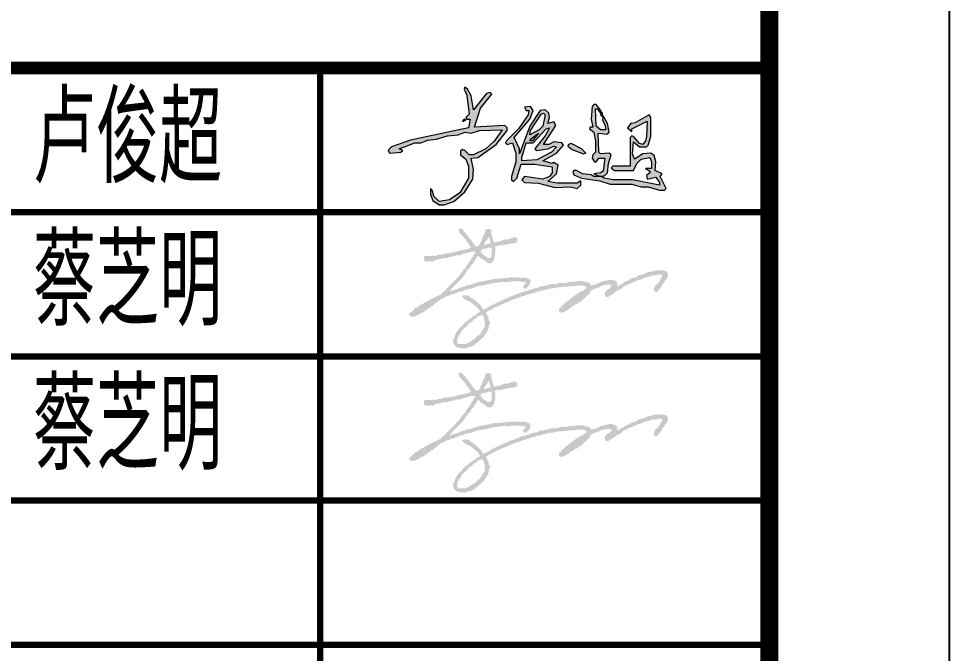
# Model space of a CAD drawing. Extents: x 1188826 to 1909461, y 608442 to 1651179.
# Drawn here: x 1318435 to 1321020, y 761453 to 763214 of the extents above; entities that cross this region are included whole.
import ezdxf

# ---------------------------------------------------------------- set-up
doc = ezdxf.new("R2010")
doc.units = 0
doc.header["$LTSCALE"] = 1000
doc.header["$MEASUREMENT"] = 0
doc.layers.add('图框', color=140, linetype='Continuous')
doc.layers.add('图签文字', color=147, linetype='Continuous')
doc.layers.add('签名', color=7, linetype='Continuous', lineweight=18)
doc.styles.add('建筑图签-2', font='TXT.shx', dxfattribs={"width": 0.5, "bigfont": 'HZTXT.shx'})

# ---------------------------------------------------------------- blocks, each defined once
blk = doc.blocks.new('ljc')
at = {"linetype": 'Continuous'}
h = blk.add_hatch(color=0, dxfattribs=at)
h.paths.add_polyline_path([(2022.8, 1567.7), (2018.8, 1563.7), (2019.8, 1561.7), (2023.8, 1561.7), (2021.8, 1551.7), (1954.8, 1537.7), (1932.8, 1529.7), (1929.8, 1526.7), (1928.8, 1524.7), (1930.8, 1522.7), (1943.8, 1523.7), (1945.8, 1525.7), (1941.8, 1527.7), (1959.8, 1534.7), (1966.8, 1534.7), (1974.8, 1537.7), (1984.8, 1538.7), (1997.8, 1542.7), (2009.8, 1543.7), (2017.8, 1546.7), (2024.8, 1545.7), (2034.8, 1548.7), (2060.8, 1549.7), (2051.8, 1536.7), (2041.8, 1527.7), (2027.8, 1520.7), (2022.8, 1520.7), (2017.8, 1525.7), (2014.8, 1526.7), (2012.8, 1524.7), (2012.8, 1520.7), (2018.8, 1515.7), (2021.8, 1507.7), (2021.8, 1493.7), (2011.8, 1476.7), (1999.8, 1468.7), (1987.8, 1466.7), (1981.8, 1472.7), (1979.8, 1479.7), (1977.8, 1481.7), (1977.8, 1474.7), (1980.8, 1467.7), (1987.8, 1462.7), (1993.8, 1462.7), (2004.8, 1466.7), (2017.8, 1477.7), (2026.8, 1492.7), (2027.8, 1503.7), (2024.8, 1516.7), (2032.8, 1517.7), (2053.8, 1532.7), (2066.8, 1548.7), (2066.8, 1551.7), (2063.8, 1554.7), (2028.8, 1552.7), (2035.8, 1574.7), (2048.8, 1590.7), (2046.8, 1592.7), (2042.8, 1591.7), (2027.8, 1572.7), (2024.8, 1588.7), (2020.8, 1596.7), (2017.8, 1598.7), (2016.8, 1596.7), (2019.8, 1589.7)])
h.paths.add_polyline_path([(2080.8, 1521.7), (2080.8, 1527.7), (2074.8, 1540.7), (2092.8, 1561.7), (2096.8, 1571.7), (2093.8, 1576.7), (2086.8, 1575.7), (2088.8, 1571.7), (2091.8, 1571.7), (2090.8, 1566.7), (2079.8, 1550.7), (2065.8, 1536.7), (2064.8, 1534.7), (2066.8, 1532.7), (2072.8, 1534.7), (2076.8, 1522.7), (2076.8, 1512.7), (2071.8, 1495.7), (2071.8, 1491.7), (2073.8, 1489.7), (2077.8, 1493.7), (2082.8, 1509.7), (2098.8, 1509.7), (2118.8, 1506.7), (2118.8, 1499.7), (2115.8, 1495.7), (2107.8, 1492.7), (2086.8, 1495.7), (2083.8, 1491.7), (2086.8, 1488.7), (2102.8, 1487.7), (2121.8, 1482.7), (2139.8, 1483.7), (2147.8, 1481.7), (2151.8, 1485.7), (2151.8, 1490.7), (2147.8, 1487.7), (2124.8, 1487.7), (2113.8, 1489.7), (2123.8, 1498.7), (2125.8, 1508.7), (2120.8, 1511.7), (2118.8, 1510.7), (2107.8, 1513.7), (2123.8, 1522.7), (2131.8, 1531.7), (2129.8, 1534.7), (2120.8, 1535.7), (2114.8, 1532.7), (2108.8, 1532.7), (2122.8, 1554.7), (2120.8, 1558.7), (2113.8, 1556.7), (2115.8, 1563.7), (2114.8, 1568.7), (2110.8, 1572.7), (2104.8, 1571.7), (2092.8, 1553.7)])
h.paths.add_polyline_path([(2088.8, 1534.7), (2096.8, 1534.7), (2111.8, 1550.7), (2115.8, 1551.7), (2110.8, 1542.7), (2098.8, 1527.7), (2100.8, 1525.7), (2113.8, 1527.7), (2120.8, 1530.7), (2123.8, 1529.7), (2117.8, 1523.7), (2100.8, 1514.7), (2083.8, 1513.7), (2083.8, 1517.7)], flags=16)
h.paths.add_polyline_path([(2092.8, 1536.7), (2094.8, 1539.7), (2102.8, 1545.7), (2095.8, 1536.7)], flags=16)
h.paths.add_polyline_path([(2092.8, 1543.7), (2093.8, 1548.7), (2105.8, 1567.7), (2108.8, 1568.7), (2110.8, 1566.7), (2107.8, 1553.7), (2103.8, 1549.7)], flags=16)
h.paths.add_polyline_path([(2140.8, 1533.7), (2137.8, 1532.7), (2136.8, 1530.7), (2141.8, 1526.7), (2154.8, 1521.7), (2157.8, 1522.7), (2152.8, 1527.7)])
h.paths.add_polyline_path([(2174.8, 1521.7), (2172.8, 1523.7), (2171.8, 1545.7), (2182.8, 1544.7), (2184.8, 1546.7), (2182.8, 1556.7), (2177.8, 1565.7), (2176.8, 1560.7), (2179.8, 1555.7), (2180.8, 1549.7), (2174.8, 1549.7), (2169.8, 1553.7), (2168.8, 1573.7), (2170.8, 1573.7), (2174.8, 1568.7), (2175.8, 1570.7), (2169.8, 1578.7), (2166.8, 1578.7), (2164.8, 1576.7), (2163.8, 1561.7), (2165.8, 1552.7), (2162.8, 1552.7), (2161.8, 1550.7), (2166.8, 1546.7), (2168.8, 1536.7), (2168.8, 1523.7), (2165.8, 1520.7), (2164.8, 1516.7), (2167.8, 1512.7), (2169.8, 1512.7), (2172.8, 1516.7), (2179.8, 1516.7), (2177.8, 1501.7), (2174.8, 1499.7), (2166.8, 1498.7), (2174.8, 1495.7), (2179.8, 1496.7), (2182.8, 1499.7), (2183.8, 1510.7), (2186.8, 1520.7), (2184.8, 1522.7)])
h.paths.add_polyline_path([(2232.8, 1541.7), (2232.8, 1563.7), (2230.8, 1566.7), (2214.8, 1557.7), (2209.8, 1556.7), (2205.8, 1551.7), (2210.8, 1547.7), (2210.8, 1550.7), (2228.8, 1559.7), (2227.8, 1541.7), (2226.8, 1536.7), (2223.8, 1532.7), (2219.8, 1533.7), (2212.8, 1541.7), (2210.8, 1542.7), (2208.8, 1540.7), (2208.8, 1507.7), (2188.8, 1507.7), (2186.8, 1505.7), (2190.8, 1502.7), (2212.8, 1502.7), (2216.8, 1510.7), (2221.8, 1515.7), (2231.8, 1517.7), (2233.8, 1512.7), (2233.8, 1504.7), (2226.8, 1504.7), (2231.8, 1501.7), (2231.8, 1499.7), (2227.8, 1496.7), (2228.8, 1492.7), (2238.8, 1494.7), (2242.8, 1488.7), (2242.8, 1485.7), (2211.8, 1491.7), (2188.8, 1491.7), (2178.8, 1493.7), (2175.8, 1495.7), (2166.8, 1495.7), (2163.8, 1497.7), (2153.8, 1498.7), (2146.8, 1502.7), (2143.8, 1502.7), (2142.8, 1500.7), (2143.8, 1497.7), (2152.8, 1493.7), (2173.8, 1490.7), (2185.8, 1486.7), (2210.8, 1486.7), (2221.8, 1483.7), (2229.8, 1483.7), (2242.8, 1479.7), (2248.8, 1479.7), (2250.8, 1481.7), (2243.8, 1495.7), (2245.8, 1498.7), (2237.8, 1502.7), (2238.8, 1512.7), (2236.8, 1519.7), (2232.8, 1522.7), (2223.8, 1521.7), (2213.8, 1515.7), (2211.8, 1521.7), (2212.8, 1535.7), (2219.8, 1529.7), (2227.8, 1529.7), (2229.8, 1531.7)])
at = {"color": 0, "linetype": 'Continuous', "elevation": 16426272}
for points in [[(1929.8, 1526.7), (1928.8, 1524.7), (1930.8, 1522.7), (1943.8, 1523.7), (1945.8, 1525.7), (1941.8, 1527.7), (1959.8, 1534.7), (1966.8, 1534.7), (1974.8, 1537.7), (1984.8, 1538.7), (1997.8, 1542.7), (2009.8, 1543.7), (2017.8, 1546.7), (2024.8, 1545.7), (2034.8, 1548.7), (2060.8, 1549.7), (2051.8, 1536.7), (2041.8, 1527.7), (2027.8, 1520.7), (2022.8, 1520.7), (2017.8, 1525.7), (2014.8, 1526.7), (2012.8, 1524.7), (2012.8, 1520.7), (2018.8, 1515.7), (2021.8, 1507.7), (2021.8, 1493.7), (2011.8, 1476.7), (1999.8, 1468.7), (1987.8, 1466.7), (1981.8, 1472.7), (1979.8, 1479.7), (1977.8, 1481.7), (1977.8, 1474.7), (1980.8, 1467.7), (1987.8, 1462.7), (1993.8, 1462.7), (2004.8, 1466.7), (2017.8, 1477.7), (2026.8, 1492.7), (2027.8, 1503.7), (2024.8, 1516.7), (2032.8, 1517.7), (2053.8, 1532.7), (2066.8, 1548.7), (2066.8, 1551.7), (2063.8, 1554.7), (2028.8, 1552.7), (2035.8, 1574.7), (2048.8, 1590.7), (2046.8, 1592.7), (2042.8, 1591.7), (2027.8, 1572.7), (2024.8, 1588.7), (2020.8, 1596.7), (2017.8, 1598.7), (2016.8, 1596.7), (2019.8, 1589.7), (2022.8, 1567.7), (2018.8, 1563.7), (2019.8, 1561.7), (2023.8, 1561.7), (2021.8, 1551.7), (1954.8, 1537.7), (1932.8, 1529.7), (1929.8, 1526.7)], [(2065.8, 1536.7), (2064.8, 1534.7), (2066.8, 1532.7), (2072.8, 1534.7), (2076.8, 1522.7), (2076.8, 1512.7), (2071.8, 1495.7), (2071.8, 1491.7), (2073.8, 1489.7), (2077.8, 1493.7), (2082.8, 1509.7), (2098.8, 1509.7), (2118.8, 1506.7), (2118.8, 1499.7), (2115.8, 1495.7), (2107.8, 1492.7), (2086.8, 1495.7), (2083.8, 1491.7), (2086.8, 1488.7), (2102.8, 1487.7), (2121.8, 1482.7), (2139.8, 1483.7), (2147.8, 1481.7), (2151.8, 1485.7), (2151.8, 1490.7), (2147.8, 1487.7), (2124.8, 1487.7), (2113.8, 1489.7), (2123.8, 1498.7), (2125.8, 1508.7), (2120.8, 1511.7), (2118.8, 1510.7), (2107.8, 1513.7), (2123.8, 1522.7), (2131.8, 1531.7), (2129.8, 1534.7), (2120.8, 1535.7), (2114.8, 1532.7), (2108.8, 1532.7), (2122.8, 1554.7), (2120.8, 1558.7), (2113.8, 1556.7), (2115.8, 1563.7), (2114.8, 1568.7), (2110.8, 1572.7), (2104.8, 1571.7), (2092.8, 1553.7), (2080.8, 1521.7), (2080.8, 1527.7), (2074.8, 1540.7), (2092.8, 1561.7), (2096.8, 1571.7), (2093.8, 1576.7), (2086.8, 1575.7), (2088.8, 1571.7), (2091.8, 1571.7), (2090.8, 1566.7), (2079.8, 1550.7), (2065.8, 1536.7)], [(2162.8, 1552.7), (2161.8, 1550.7), (2166.8, 1546.7), (2168.8, 1536.7), (2168.8, 1523.7), (2165.8, 1520.7), (2164.8, 1516.7), (2167.8, 1512.7), (2169.8, 1512.7), (2172.8, 1516.7), (2179.8, 1516.7), (2177.8, 1501.7), (2174.8, 1499.7), (2166.8, 1498.7), (2174.8, 1495.7), (2179.8, 1496.7), (2182.8, 1499.7), (2183.8, 1510.7), (2186.8, 1520.7), (2184.8, 1522.7), (2174.8, 1521.7), (2172.8, 1523.7), (2171.8, 1545.7), (2182.8, 1544.7), (2184.8, 1546.7), (2182.8, 1556.7), (2177.8, 1565.7), (2176.8, 1560.7), (2179.8, 1555.7), (2180.8, 1549.7), (2174.8, 1549.7), (2169.8, 1553.7), (2168.8, 1573.7), (2170.8, 1573.7), (2174.8, 1568.7), (2175.8, 1570.7), (2169.8, 1578.7), (2166.8, 1578.7), (2164.8, 1576.7), (2163.8, 1561.7), (2165.8, 1552.7), (2162.8, 1552.7)], [(2016.8, 1561.7), (2015.8, 1560.7), (2018.8, 1560.7), (2016.8, 1561.7)], [(2092.8, 1543.7), (2093.8, 1548.7), (2105.8, 1567.7), (2108.8, 1568.7), (2110.8, 1566.7), (2107.8, 1553.7), (2103.8, 1549.7), (2092.8, 1543.7)], [(2143.8, 1502.7), (2142.8, 1500.7), (2143.8, 1497.7), (2152.8, 1493.7), (2173.8, 1490.7), (2185.8, 1486.7), (2210.8, 1486.7), (2221.8, 1483.7), (2229.8, 1483.7), (2242.8, 1479.7), (2248.8, 1479.7), (2250.8, 1481.7), (2243.8, 1495.7), (2245.8, 1498.7), (2237.8, 1502.7), (2238.8, 1512.7), (2236.8, 1519.7), (2232.8, 1522.7), (2223.8, 1521.7), (2213.8, 1515.7), (2211.8, 1521.7), (2212.8, 1535.7), (2219.8, 1529.7), (2227.8, 1529.7), (2229.8, 1531.7), (2232.8, 1541.7), (2232.8, 1563.7), (2230.8, 1566.7), (2214.8, 1557.7), (2209.8, 1556.7), (2205.8, 1551.7), (2210.8, 1547.7), (2210.8, 1550.7), (2228.8, 1559.7), (2227.8, 1541.7), (2226.8, 1536.7), (2223.8, 1532.7), (2219.8, 1533.7), (2212.8, 1541.7), (2210.8, 1542.7), (2208.8, 1540.7), (2208.8, 1507.7), (2188.8, 1507.7), (2186.8, 1505.7), (2190.8, 1502.7), (2212.8, 1502.7), (2216.8, 1510.7), (2221.8, 1515.7), (2231.8, 1517.7), (2233.8, 1512.7), (2233.8, 1504.7), (2226.8, 1504.7), (2231.8, 1501.7), (2231.8, 1499.7), (2227.8, 1496.7), (2228.8, 1492.7), (2238.8, 1494.7), (2242.8, 1488.7), (2242.8, 1485.7), (2211.8, 1491.7), (2188.8, 1491.7), (2178.8, 1493.7), (2175.8, 1495.7), (2166.8, 1495.7), (2163.8, 1497.7), (2153.8, 1498.7), (2146.8, 1502.7), (2143.8, 1502.7)], [(2176.8, 1568.7), (2175.8, 1569.7), (2174.8, 1566.7), (2176.8, 1564.7), (2176.8, 1568.7)], [(2015.8, 1560.7), (2014.8, 1559.7), (2016.8, 1559.7), (2015.8, 1560.7)], [(2083.8, 1513.7), (2083.8, 1517.7), (2088.8, 1534.7), (2096.8, 1534.7), (2111.8, 1550.7), (2115.8, 1551.7), (2110.8, 1542.7), (2098.8, 1527.7), (2100.8, 1525.7), (2113.8, 1527.7), (2120.8, 1530.7), (2123.8, 1529.7), (2117.8, 1523.7), (2100.8, 1514.7), (2083.8, 1513.7)], [(2092.8, 1536.7), (2094.8, 1539.7), (2102.8, 1545.7), (2095.8, 1536.7), (2092.8, 1536.7)], [(2137.8, 1532.7), (2136.8, 1530.7), (2141.8, 1526.7), (2154.8, 1521.7), (2157.8, 1522.7), (2152.8, 1527.7), (2140.8, 1533.7), (2137.8, 1532.7)]]:
    blk.add_lwpolyline(points, dxfattribs=at)
blk = doc.blocks.new('tq123')
at = {"layer": '签名'}
h = blk.add_hatch(color=2, dxfattribs=at)
h.dxf.hatch_style = 1
h.paths.add_polyline_path([(-1585.3, 12218.7), (-1585.3, 12224.7), (-1579.3, 12230.7), (-1581.3, 12234.7), (-1573.3, 12240.7), (-1557.3, 12264.7), (-1547.3, 12228.7)], flags=16)
h.paths.add_polyline_path([(-1603.3, 12180.7), (-1603.3, 12186.7), (-1593.3, 12196.7), (-1583.3, 12196.7), (-1557.3, 12204.7), (-1543.3, 12204.7), (-1541.3, 12166.7), (-1545.3, 12152.7), (-1549.3, 12148.7), (-1561.3, 12146.7), (-1589.3, 12164.7)], flags=16)
h.paths.add_polyline_path([(-1735.3, 11678.7), (-1729.3, 11708.7), (-1721.3, 11716.7), (-1721.3, 11724.7), (-1713.3, 11728.7), (-1709.3, 11744.7), (-1703.3, 11746.7), (-1691.3, 11760.7), (-1683.3, 11764.7), (-1665.3, 11788.7), (-1655.3, 11790.7), (-1639.3, 11806.7), (-1627.3, 11812.7), (-1619.3, 11822.7), (-1603.3, 11826.7), (-1597.3, 11832.7), (-1593.3, 11832.7), (-1591.3, 11824.7), (-1585.3, 11818.7), (-1583.3, 11800.7), (-1579.3, 11792.7), (-1581.3, 11762.7), (-1611.3, 11718.7), (-1615.3, 11718.7), (-1639.3, 11694.7), (-1643.3, 11694.7), (-1671.3, 11674.7), (-1679.3, 11674.7), (-1687.3, 11668.7), (-1725.3, 11668.7)], flags=16)
h.paths.add_polyline_path([(-1755.3, 11688.7), (-1757.3, 11686.7), (-1751.3, 11666.7), (-1737.3, 11652.7), (-1717.3, 11646.7), (-1685.3, 11644.7), (-1681.3, 11648.7), (-1651.3, 11656.7), (-1637.3, 11664.7), (-1631.3, 11672.7), (-1621.3, 11676.7), (-1611.3, 11688.7), (-1607.3, 11686.7), (-1605.3, 11692.7), (-1583.3, 11712.7), (-1583.3, 11716.7), (-1575.3, 11724.7), (-1561.3, 11748.7), (-1555.3, 11778.7), (-1549.3, 11788.7), (-1557.3, 11798.7), (-1561.3, 11820.7), (-1565.3, 11824.7), (-1567.3, 11834.7), (-1573.3, 11840.7), (-1573.3, 11846.7), (-1567.3, 11846.7), (-1555.3, 11856.7), (-1539.3, 11862.7), (-1533.3, 11870.7), (-1525.3, 11870.7), (-1517.3, 11876.7), (-1495.3, 11882.7), (-1491.3, 11888.7), (-1485.3, 11888.7), (-1467.3, 11898.7), (-1459.3, 11898.7), (-1457.3, 11902.7), (-1447.3, 11904.7), (-1435.3, 11912.7), (-1427.3, 11912.7), (-1419.3, 11918.7), (-1383.3, 11928.7), (-1379.3, 11932.7), (-1359.3, 11936.7), (-1349.3, 11942.7), (-1341.3, 11942.7), (-1315.3, 11952.7), (-1305.3, 11952.7), (-1285.3, 11962.7), (-1275.3, 11960.7), (-1263.3, 11966.7), (-1239.3, 11970.7), (-1235.3, 11974.7), (-1229.3, 11972.7), (-1223.3, 11976.7), (-1195.3, 11978.7), (-1187.3, 11982.7), (-1051.3, 11994.7), (-1029.3, 11992.7), (-1019.3, 11988.7), (-1015.3, 11982.7), (-1019.3, 11974.7), (-1027.3, 11972.7), (-1035.3, 11964.7), (-1047.3, 11960.7), (-1109.3, 11918.7), (-1117.3, 11908.7), (-1129.3, 11902.7), (-1137.3, 11892.7), (-1141.3, 11892.7), (-1145.3, 11884.7), (-1153.3, 11884.7), (-1157.3, 11880.7), (-1153.3, 11876.7), (-1169.3, 11862.7), (-1167.3, 11850.7), (-1155.3, 11840.7), (-1147.3, 11846.7), (-1139.3, 11846.7), (-1129.3, 11854.7), (-1121.3, 11856.7), (-1093.3, 11878.7), (-1083.3, 11882.7), (-1079.3, 11888.7), (-1071.3, 11888.7), (-1057.3, 11900.7), (-1049.3, 11902.7), (-1001.3, 11946.7), (-991.3, 11964.7), (-983.3, 11972.7), (-977.3, 11970.7), (-971.3, 11976.7), (-953.3, 11980.7), (-951.3, 11984.7), (-943.3, 11984.7), (-935.3, 11990.7), (-907.3, 11998.7), (-875.3, 11998.7), (-879.3, 11986.7), (-887.3, 11976.7), (-903.3, 11968.7), (-915.3, 11950.7), (-911.3, 11934.7), (-903.3, 11930.7), (-893.3, 11930.7), (-887.3, 11938.7), (-881.3, 11938.7), (-839.3, 11968.7), (-825.3, 11972.7), (-807.3, 11990.7), (-791.3, 11994.7), (-785.3, 12002.7), (-781.3, 12000.7), (-729.3, 12024.7), (-721.3, 12024.7), (-695.3, 12036.7), (-655.3, 12046.7), (-651.3, 12050.7), (-629.3, 12050.7), (-609.3, 12056.7), (-595.3, 12052.7), (-595.3, 12042.7), (-605.3, 12030.7), (-605.3, 12024.7), (-613.3, 12016.7), (-617.3, 12006.7), (-629.3, 11998.7), (-643.3, 11976.7), (-639.3, 11964.7), (-631.3, 11956.7), (-623.3, 11958.7), (-601.3, 11984.7), (-595.3, 11998.7), (-581.3, 12014.7), (-581.3, 12018.7), (-573.3, 12026.7), (-563.3, 12044.7), (-563.3, 12060.7), (-575.3, 12074.7), (-593.3, 12078.7), (-641.3, 12076.7), (-657.3, 12068.7), (-667.3, 12070.7), (-705.3, 12054.7), (-727.3, 12050.7), (-735.3, 12042.7), (-763.3, 12034.7), (-789.3, 12018.7), (-799.3, 12016.7), (-813.3, 12004.7), (-819.3, 12004.7), (-825.3, 11998.7), (-849.3, 11988.7), (-843.3, 12000.7), (-851.3, 12020.7), (-863.3, 12020.7), (-869.3, 12024.7), (-889.3, 12024.7), (-935.3, 12014.7), (-949.3, 12006.7), (-989.3, 11992.7), (-995.3, 12004.7), (-1011.3, 12012.7), (-1019.3, 12010.7), (-1023.3, 12016.7), (-1047.3, 12018.7), (-1079.3, 12016.7), (-1085.3, 12012.7), (-1105.3, 12014.7), (-1119.3, 12012.7), (-1125.3, 12008.7), (-1161.3, 12008.7), (-1173.3, 12004.7), (-1177.3, 12006.7), (-1185.3, 12000.7), (-1205.3, 12002.7), (-1225.3, 11998.7), (-1231.3, 11994.7), (-1281.3, 11986.7), (-1285.3, 11980.7), (-1311.3, 11976.7), (-1343.3, 11964.7), (-1383.3, 11954.7), (-1389.3, 11948.7), (-1393.3, 11950.7), (-1417.3, 11938.7), (-1429.3, 11936.7), (-1467.3, 11918.7), (-1473.3, 11918.7), (-1487.3, 11908.7), (-1493.3, 11908.7), (-1501.3, 11902.7), (-1509.3, 11902.7), (-1531.3, 11888.7), (-1541.3, 11886.7), (-1551.3, 11876.7), (-1557.3, 11876.7), (-1561.3, 11870.7), (-1567.3, 11870.7), (-1587.3, 11858.7), (-1601.3, 11880.7), (-1625.3, 11904.7), (-1649.3, 11922.7), (-1659.3, 11926.7), (-1671.3, 11938.7), (-1703.3, 11938.7), (-1707.3, 11934.7), (-1693.3, 11918.7), (-1671.3, 11906.7), (-1665.3, 11906.7), (-1621.3, 11870.7), (-1607.3, 11852.7), (-1607.3, 11846.7), (-1623.3, 11838.7), (-1637.3, 11826.7), (-1645.3, 11824.7), (-1653.3, 11814.7), (-1663.3, 11810.7), (-1673.3, 11798.7), (-1683.3, 11794.7), (-1731.3, 11744.7), (-1747.3, 11714.7), (-1747.3, 11706.7), (-1753.3, 11700.7)])
h.paths.add_polyline_path([(-1997.3, 11840.7), (-1999.3, 11838.7), (-1999.3, 11828.7), (-1989.3, 11820.7), (-1967.3, 11822.7), (-1939.3, 11836.7), (-1935.3, 11842.7), (-1921.3, 11844.7), (-1911.3, 11854.7), (-1903.3, 11856.7), (-1895.3, 11866.7), (-1883.3, 11870.7), (-1879.3, 11878.7), (-1873.3, 11878.7), (-1833.3, 11912.7), (-1829.3, 11912.7), (-1823.3, 11920.7), (-1811.3, 11922.7), (-1793.3, 11934.7), (-1781.3, 11936.7), (-1761.3, 11946.7), (-1749.3, 11946.7), (-1743.3, 11952.7), (-1729.3, 11954.7), (-1723.3, 11960.7), (-1703.3, 11962.7), (-1689.3, 11970.7), (-1685.3, 11968.7), (-1681.3, 11972.7), (-1657.3, 11976.7), (-1611.3, 11992.7), (-1599.3, 11992.7), (-1517.3, 12010.7), (-1511.3, 12008.7), (-1481.3, 12014.7), (-1441.3, 12012.7), (-1435.3, 12016.7), (-1383.3, 12016.7), (-1351.3, 12010.7), (-1355.3, 12002.7), (-1365.3, 11994.7), (-1367.3, 11984.7), (-1361.3, 11976.7), (-1351.3, 11976.7), (-1333.3, 11994.7), (-1325.3, 12016.7), (-1331.3, 12028.7), (-1351.3, 12036.7), (-1373.3, 12038.7), (-1385.3, 12034.7), (-1393.3, 12038.7), (-1441.3, 12038.7), (-1461.3, 12034.7), (-1471.3, 12036.7), (-1481.3, 12032.7), (-1491.3, 12034.7), (-1499.3, 12030.7), (-1507.3, 12032.7), (-1541.3, 12028.7), (-1553.3, 12022.7), (-1561.3, 12024.7), (-1577.3, 12018.7), (-1603.3, 12016.7), (-1607.3, 12012.7), (-1609.3, 12014.7), (-1665.3, 11996.7), (-1683.3, 11994.7), (-1691.3, 11988.7), (-1709.3, 11986.7), (-1711.3, 11982.7), (-1777.3, 11960.7), (-1761.3, 11980.7), (-1703.3, 12038.7), (-1671.3, 12084.7), (-1659.3, 12096.7), (-1657.3, 12106.7), (-1649.3, 12110.7), (-1617.3, 12160.7), (-1601.3, 12144.7), (-1575.3, 12128.7), (-1565.3, 12118.7), (-1547.3, 12116.7), (-1535.3, 12126.7), (-1527.3, 12138.7), (-1529.3, 12142.7), (-1525.3, 12150.7), (-1521.3, 12182.7), (-1521.3, 12202.7), (-1525.3, 12206.7), (-1523.3, 12210.7), (-1511.3, 12214.7), (-1505.3, 12212.7), (-1499.3, 12216.7), (-1479.3, 12216.7), (-1473.3, 12220.7), (-1463.3, 12218.7), (-1453.3, 12224.7), (-1413.3, 12228.7), (-1399.3, 12238.7), (-1399.3, 12252.7), (-1407.3, 12260.7), (-1421.3, 12260.7), (-1455.3, 12248.7), (-1469.3, 12250.7), (-1489.3, 12240.7), (-1529.3, 12232.7), (-1541.3, 12268.7), (-1545.3, 12302.7), (-1557.3, 12308.7), (-1571.3, 12306.7), (-1575.3, 12302.7), (-1583.3, 12276.7), (-1591.3, 12264.7), (-1593.3, 12254.7), (-1613.3, 12212.7), (-1619.3, 12214.7), (-1623.3, 12210.7), (-1633.3, 12214.7), (-1699.3, 12300.7), (-1711.3, 12310.7), (-1719.3, 12310.7), (-1725.3, 12306.7), (-1723.3, 12288.7), (-1689.3, 12252.7), (-1655.3, 12202.7), (-1667.3, 12200.7), (-1671.3, 12196.7), (-1699.3, 12192.7), (-1703.3, 12188.7), (-1713.3, 12188.7), (-1757.3, 12176.7), (-1763.3, 12178.7), (-1765.3, 12174.7), (-1807.3, 12170.7), (-1823.3, 12164.7), (-1841.3, 12164.7), (-1853.3, 12158.7), (-1865.3, 12158.7), (-1871.3, 12162.7), (-1875.3, 12158.7), (-1913.3, 12158.7), (-1917.3, 12154.7), (-1917.3, 12136.7), (-1909.3, 12126.7), (-1875.3, 12128.7), (-1867.3, 12124.7), (-1861.3, 12132.7), (-1837.3, 12140.7), (-1831.3, 12138.7), (-1809.3, 12146.7), (-1789.3, 12146.7), (-1783.3, 12150.7), (-1775.3, 12150.7), (-1771.3, 12154.7), (-1765.3, 12152.7), (-1733.3, 12162.7), (-1725.3, 12160.7), (-1709.3, 12164.7), (-1705.3, 12170.7), (-1687.3, 12170.7), (-1677.3, 12176.7), (-1669.3, 12174.7), (-1663.3, 12180.7), (-1637.3, 12182.7), (-1633.3, 12180.7), (-1633.3, 12174.7), (-1643.3, 12162.7), (-1645.3, 12154.7), (-1653.3, 12148.7), (-1659.3, 12132.7), (-1677.3, 12110.7), (-1689.3, 12088.7), (-1697.3, 12082.7), (-1725.3, 12044.7), (-1801.3, 11966.7), (-1831.3, 11940.7), (-1883.3, 11916.7), (-1897.3, 11906.7), (-1911.3, 11902.7), (-1919.3, 11894.7), (-1941.3, 11884.7), (-1957.3, 11870.7), (-1965.3, 11870.7), (-1983.3, 11850.7)])
h = blk.add_hatch(color=2, dxfattribs=at)
h.dxf.hatch_style = 1
h.paths.add_polyline_path([(-1585.3, 11418.7), (-1585.3, 11424.7), (-1579.3, 11430.7), (-1581.3, 11434.7), (-1573.3, 11440.7), (-1557.3, 11464.7), (-1547.3, 11428.7)], flags=16)
h.paths.add_polyline_path([(-1603.3, 11380.7), (-1603.3, 11386.7), (-1593.3, 11396.7), (-1583.3, 11396.7), (-1557.3, 11404.7), (-1543.3, 11404.7), (-1541.3, 11366.7), (-1545.3, 11352.7), (-1549.3, 11348.7), (-1561.3, 11346.7), (-1589.3, 11364.7)], flags=16)
h.paths.add_polyline_path([(-1735.3, 10878.7), (-1729.3, 10908.7), (-1721.3, 10916.7), (-1721.3, 10924.7), (-1713.3, 10928.7), (-1709.3, 10944.7), (-1703.3, 10946.7), (-1691.3, 10960.7), (-1683.3, 10964.7), (-1665.3, 10988.7), (-1655.3, 10990.7), (-1639.3, 11006.7), (-1627.3, 11012.7), (-1619.3, 11022.7), (-1603.3, 11026.7), (-1597.3, 11032.7), (-1593.3, 11032.7), (-1591.3, 11024.7), (-1585.3, 11018.7), (-1583.3, 11000.7), (-1579.3, 10992.7), (-1581.3, 10962.7), (-1611.3, 10918.7), (-1615.3, 10918.7), (-1639.3, 10894.7), (-1643.3, 10894.7), (-1671.3, 10874.7), (-1679.3, 10874.7), (-1687.3, 10868.7), (-1725.3, 10868.7)], flags=16)
h.paths.add_polyline_path([(-1755.3, 10888.7), (-1757.3, 10886.7), (-1751.3, 10866.7), (-1737.3, 10852.7), (-1717.3, 10846.7), (-1685.3, 10844.7), (-1681.3, 10848.7), (-1651.3, 10856.7), (-1637.3, 10864.7), (-1631.3, 10872.7), (-1621.3, 10876.7), (-1611.3, 10888.7), (-1607.3, 10886.7), (-1605.3, 10892.7), (-1583.3, 10912.7), (-1583.3, 10916.7), (-1575.3, 10924.7), (-1561.3, 10948.7), (-1555.3, 10978.7), (-1549.3, 10988.7), (-1557.3, 10998.7), (-1561.3, 11020.7), (-1565.3, 11024.7), (-1567.3, 11034.7), (-1573.3, 11040.7), (-1573.3, 11046.7), (-1567.3, 11046.7), (-1555.3, 11056.7), (-1539.3, 11062.7), (-1533.3, 11070.7), (-1525.3, 11070.7), (-1517.3, 11076.7), (-1495.3, 11082.7), (-1491.3, 11088.7), (-1485.3, 11088.7), (-1467.3, 11098.7), (-1459.3, 11098.7), (-1457.3, 11102.7), (-1447.3, 11104.7), (-1435.3, 11112.7), (-1427.3, 11112.7), (-1419.3, 11118.7), (-1383.3, 11128.7), (-1379.3, 11132.7), (-1359.3, 11136.7), (-1349.3, 11142.7), (-1341.3, 11142.7), (-1315.3, 11152.7), (-1305.3, 11152.7), (-1285.3, 11162.7), (-1275.3, 11160.7), (-1263.3, 11166.7), (-1239.3, 11170.7), (-1235.3, 11174.7), (-1229.3, 11172.7), (-1223.3, 11176.7), (-1195.3, 11178.7), (-1187.3, 11182.7), (-1051.3, 11194.7), (-1029.3, 11192.7), (-1019.3, 11188.7), (-1015.3, 11182.7), (-1019.3, 11174.7), (-1027.3, 11172.7), (-1035.3, 11164.7), (-1047.3, 11160.7), (-1109.3, 11118.7), (-1117.3, 11108.7), (-1129.3, 11102.7), (-1137.3, 11092.7), (-1141.3, 11092.7), (-1145.3, 11084.7), (-1153.3, 11084.7), (-1157.3, 11080.7), (-1153.3, 11076.7), (-1169.3, 11062.7), (-1167.3, 11050.7), (-1155.3, 11040.7), (-1147.3, 11046.7), (-1139.3, 11046.7), (-1129.3, 11054.7), (-1121.3, 11056.7), (-1093.3, 11078.7), (-1083.3, 11082.7), (-1079.3, 11088.7), (-1071.3, 11088.7), (-1057.3, 11100.7), (-1049.3, 11102.7), (-1001.3, 11146.7), (-991.3, 11164.7), (-983.3, 11172.7), (-977.3, 11170.7), (-971.3, 11176.7), (-953.3, 11180.7), (-951.3, 11184.7), (-943.3, 11184.7), (-935.3, 11190.7), (-907.3, 11198.7), (-875.3, 11198.7), (-879.3, 11186.7), (-887.3, 11176.7), (-903.3, 11168.7), (-915.3, 11150.7), (-911.3, 11134.7), (-903.3, 11130.7), (-893.3, 11130.7), (-887.3, 11138.7), (-881.3, 11138.7), (-839.3, 11168.7), (-825.3, 11172.7), (-807.3, 11190.7), (-791.3, 11194.7), (-785.3, 11202.7), (-781.3, 11200.7), (-729.3, 11224.7), (-721.3, 11224.7), (-695.3, 11236.7), (-655.3, 11246.7), (-651.3, 11250.7), (-629.3, 11250.7), (-609.3, 11256.7), (-595.3, 11252.7), (-595.3, 11242.7), (-605.3, 11230.7), (-605.3, 11224.7), (-613.3, 11216.7), (-617.3, 11206.7), (-629.3, 11198.7), (-643.3, 11176.7), (-639.3, 11164.7), (-631.3, 11156.7), (-623.3, 11158.7), (-601.3, 11184.7), (-595.3, 11198.7), (-581.3, 11214.7), (-581.3, 11218.7), (-573.3, 11226.7), (-563.3, 11244.7), (-563.3, 11260.7), (-575.3, 11274.7), (-593.3, 11278.7), (-641.3, 11276.7), (-657.3, 11268.7), (-667.3, 11270.7), (-705.3, 11254.7), (-727.3, 11250.7), (-735.3, 11242.7), (-763.3, 11234.7), (-789.3, 11218.7), (-799.3, 11216.7), (-813.3, 11204.7), (-819.3, 11204.7), (-825.3, 11198.7), (-849.3, 11188.7), (-843.3, 11200.7), (-851.3, 11220.7), (-863.3, 11220.7), (-869.3, 11224.7), (-889.3, 11224.7), (-935.3, 11214.7), (-949.3, 11206.7), (-989.3, 11192.7), (-995.3, 11204.7), (-1011.3, 11212.7), (-1019.3, 11210.7), (-1023.3, 11216.7), (-1047.3, 11218.7), (-1079.3, 11216.7), (-1085.3, 11212.7), (-1105.3, 11214.7), (-1119.3, 11212.7), (-1125.3, 11208.7), (-1161.3, 11208.7), (-1173.3, 11204.7), (-1177.3, 11206.7), (-1185.3, 11200.7), (-1205.3, 11202.7), (-1225.3, 11198.7), (-1231.3, 11194.7), (-1281.3, 11186.7), (-1285.3, 11180.7), (-1311.3, 11176.7), (-1343.3, 11164.7), (-1383.3, 11154.7), (-1389.3, 11148.7), (-1393.3, 11150.7), (-1417.3, 11138.7), (-1429.3, 11136.7), (-1467.3, 11118.7), (-1473.3, 11118.7), (-1487.3, 11108.7), (-1493.3, 11108.7), (-1501.3, 11102.7), (-1509.3, 11102.7), (-1531.3, 11088.7), (-1541.3, 11086.7), (-1551.3, 11076.7), (-1557.3, 11076.7), (-1561.3, 11070.7), (-1567.3, 11070.7), (-1587.3, 11058.7), (-1601.3, 11080.7), (-1625.3, 11104.7), (-1649.3, 11122.7), (-1659.3, 11126.7), (-1671.3, 11138.7), (-1703.3, 11138.7), (-1707.3, 11134.7), (-1693.3, 11118.7), (-1671.3, 11106.7), (-1665.3, 11106.7), (-1621.3, 11070.7), (-1607.3, 11052.7), (-1607.3, 11046.7), (-1623.3, 11038.7), (-1637.3, 11026.7), (-1645.3, 11024.7), (-1653.3, 11014.7), (-1663.3, 11010.7), (-1673.3, 10998.7), (-1683.3, 10994.7), (-1731.3, 10944.7), (-1747.3, 10914.7), (-1747.3, 10906.7), (-1753.3, 10900.7)])
h.paths.add_polyline_path([(-1997.3, 11040.7), (-1999.3, 11038.7), (-1999.3, 11028.7), (-1989.3, 11020.7), (-1967.3, 11022.7), (-1939.3, 11036.7), (-1935.3, 11042.7), (-1921.3, 11044.7), (-1911.3, 11054.7), (-1903.3, 11056.7), (-1895.3, 11066.7), (-1883.3, 11070.7), (-1879.3, 11078.7), (-1873.3, 11078.7), (-1833.3, 11112.7), (-1829.3, 11112.7), (-1823.3, 11120.7), (-1811.3, 11122.7), (-1793.3, 11134.7), (-1781.3, 11136.7), (-1761.3, 11146.7), (-1749.3, 11146.7), (-1743.3, 11152.7), (-1729.3, 11154.7), (-1723.3, 11160.7), (-1703.3, 11162.7), (-1689.3, 11170.7), (-1685.3, 11168.7), (-1681.3, 11172.7), (-1657.3, 11176.7), (-1611.3, 11192.7), (-1599.3, 11192.7), (-1517.3, 11210.7), (-1511.3, 11208.7), (-1481.3, 11214.7), (-1441.3, 11212.7), (-1435.3, 11216.7), (-1383.3, 11216.7), (-1351.3, 11210.7), (-1355.3, 11202.7), (-1365.3, 11194.7), (-1367.3, 11184.7), (-1361.3, 11176.7), (-1351.3, 11176.7), (-1333.3, 11194.7), (-1325.3, 11216.7), (-1331.3, 11228.7), (-1351.3, 11236.7), (-1373.3, 11238.7), (-1385.3, 11234.7), (-1393.3, 11238.7), (-1441.3, 11238.7), (-1461.3, 11234.7), (-1471.3, 11236.7), (-1481.3, 11232.7), (-1491.3, 11234.7), (-1499.3, 11230.7), (-1507.3, 11232.7), (-1541.3, 11228.7), (-1553.3, 11222.7), (-1561.3, 11224.7), (-1577.3, 11218.7), (-1603.3, 11216.7), (-1607.3, 11212.7), (-1609.3, 11214.7), (-1665.3, 11196.7), (-1683.3, 11194.7), (-1691.3, 11188.7), (-1709.3, 11186.7), (-1711.3, 11182.7), (-1777.3, 11160.7), (-1761.3, 11180.7), (-1703.3, 11238.7), (-1671.3, 11284.7), (-1659.3, 11296.7), (-1657.3, 11306.7), (-1649.3, 11310.7), (-1617.3, 11360.7), (-1601.3, 11344.7), (-1575.3, 11328.7), (-1565.3, 11318.7), (-1547.3, 11316.7), (-1535.3, 11326.7), (-1527.3, 11338.7), (-1529.3, 11342.7), (-1525.3, 11350.7), (-1521.3, 11382.7), (-1521.3, 11402.7), (-1525.3, 11406.7), (-1523.3, 11410.7), (-1511.3, 11414.7), (-1505.3, 11412.7), (-1499.3, 11416.7), (-1479.3, 11416.7), (-1473.3, 11420.7), (-1463.3, 11418.7), (-1453.3, 11424.7), (-1413.3, 11428.7), (-1399.3, 11438.7), (-1399.3, 11452.7), (-1407.3, 11460.7), (-1421.3, 11460.7), (-1455.3, 11448.7), (-1469.3, 11450.7), (-1489.3, 11440.7), (-1529.3, 11432.7), (-1541.3, 11468.7), (-1545.3, 11502.7), (-1557.3, 11508.7), (-1571.3, 11506.7), (-1575.3, 11502.7), (-1583.3, 11476.7), (-1591.3, 11464.7), (-1593.3, 11454.7), (-1613.3, 11412.7), (-1619.3, 11414.7), (-1623.3, 11410.7), (-1633.3, 11414.7), (-1699.3, 11500.7), (-1711.3, 11510.7), (-1719.3, 11510.7), (-1725.3, 11506.7), (-1723.3, 11488.7), (-1689.3, 11452.7), (-1655.3, 11402.7), (-1667.3, 11400.7), (-1671.3, 11396.7), (-1699.3, 11392.7), (-1703.3, 11388.7), (-1713.3, 11388.7), (-1757.3, 11376.7), (-1763.3, 11378.7), (-1765.3, 11374.7), (-1807.3, 11370.7), (-1823.3, 11364.7), (-1841.3, 11364.7), (-1853.3, 11358.7), (-1865.3, 11358.7), (-1871.3, 11362.7), (-1875.3, 11358.7), (-1913.3, 11358.7), (-1917.3, 11354.7), (-1917.3, 11336.7), (-1909.3, 11326.7), (-1875.3, 11328.7), (-1867.3, 11324.7), (-1861.3, 11332.7), (-1837.3, 11340.7), (-1831.3, 11338.7), (-1809.3, 11346.7), (-1789.3, 11346.7), (-1783.3, 11350.7), (-1775.3, 11350.7), (-1771.3, 11354.7), (-1765.3, 11352.7), (-1733.3, 11362.7), (-1725.3, 11360.7), (-1709.3, 11364.7), (-1705.3, 11370.7), (-1687.3, 11370.7), (-1677.3, 11376.7), (-1669.3, 11374.7), (-1663.3, 11380.7), (-1637.3, 11382.7), (-1633.3, 11380.7), (-1633.3, 11374.7), (-1643.3, 11362.7), (-1645.3, 11354.7), (-1653.3, 11348.7), (-1659.3, 11332.7), (-1677.3, 11310.7), (-1689.3, 11288.7), (-1697.3, 11282.7), (-1725.3, 11244.7), (-1801.3, 11166.7), (-1831.3, 11140.7), (-1883.3, 11116.7), (-1897.3, 11106.7), (-1911.3, 11102.7), (-1919.3, 11094.7), (-1941.3, 11084.7), (-1957.3, 11070.7), (-1965.3, 11070.7), (-1983.3, 11050.7)])
at = {"layer": '图框'}
for points, const_width in [([(4.9, 13200.3), (-6995.1, 13200.3)], 70), ([(-6995.1, 13200.3), (4.9, 13200.3)], 70), ([(-2495.1, 6800.3), (-2495.1, 13200.3)], 35), ([(-6995.1, 12400.3), (4.9, 12400.3)], 35), ([(-6995.1, 11600.3), (4.9, 11600.3)], 35), ([(-6995.1, 10800.3), (4.9, 10800.3)], 35), ([(-6995.1, 10000.3), (4.9, 10000.3)], 35)]:
    blk.add_lwpolyline(points, dxfattribs=dict(at, const_width=const_width))
at = {"layer": '签名', "color": 2, "xscale": 4.799999999813735, "yscale": 4.799999999813735, "zscale": 4.799999999813735}
blk.add_blockref('ljc', (-11375.9, 5420.1, -78846105.6), dxfattribs=at)
at = {"layer": '图签文字', "color": 1, "style": '建筑图签-2', "width": 0.7}
for s, p in [('卢俊超', (-4088.9, 12561.9)), ('蔡芝明', (-4088.9, 11770.9)), ('蔡芝明', (-4088.9, 10970.9))]:
    blk.add_text(s, height=500, dxfattribs=at).set_placement(p)

msp = doc.modelspace()

# ---------------------------------------------------------------- linework, layer by layer
at = {"layer": '图框'}
msp.add_lwpolyline([(1278969.8, 755976.9), (1321019.8, 755976.9), (1321019.8, 785676.9), (1278969.8, 785676.9)], close=True, dxfattribs=at)
at = {"layer": '图框', "const_width": 50}
msp.add_lwpolyline([(1280219.8, 756476.9), (1320519.8, 756476.9), (1320519.8, 785176.9), (1280219.8, 785176.9)], close=True, dxfattribs=at)

# ---------------------------------------------------------------- block references
at = {"xscale": 0.5, "yscale": 0.5, "zscale": 0.5}
msp.add_blockref('tq123', (1320519.8, 756476.9), dxfattribs=at)

doc.saveas('drawing.dxf')
